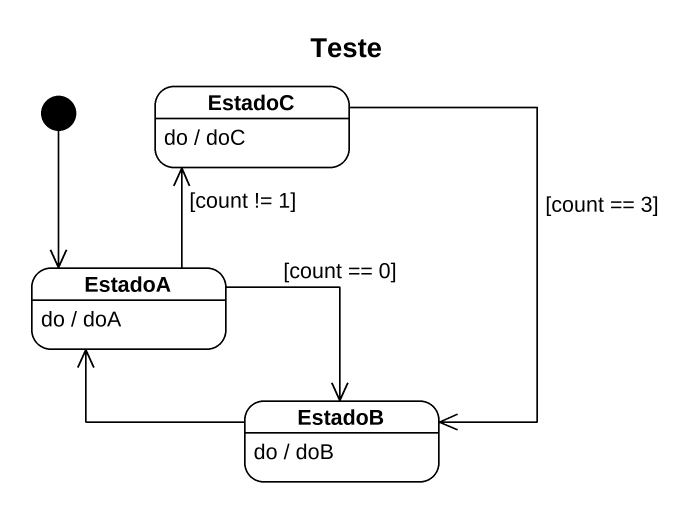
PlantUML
@startuml
title Teste
hide empty description
state EstadoC
EstadoC : do / doC
state EstadoA
EstadoA : do / doA
state EstadoB
EstadoB : do / doB
[*] --> EstadoA
EstadoC --> EstadoB : [count == 3]
EstadoA -up-> EstadoC : [count != 1]
EstadoA --> EstadoB : [count == 0]
EstadoB -up-> EstadoA
@enduml
